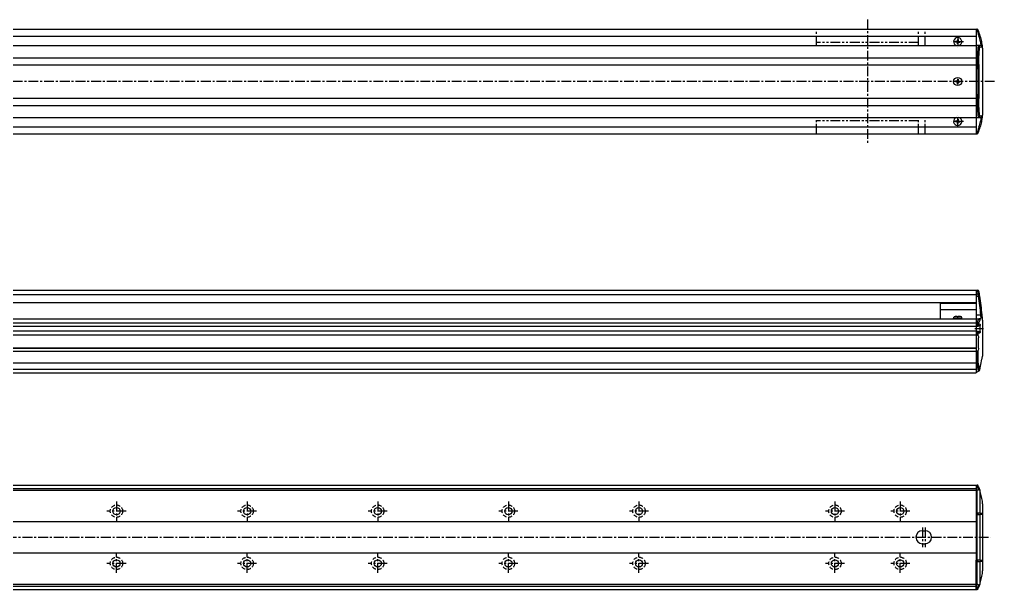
# Model space of a CAD drawing. Extents: x -693 to 800, y 35 to 506.
# Drawn here: x 53 to 800, y 69 to 506 of the extents above; entities that cross this region are included whole.
import ezdxf

# ---------------------------------------------------------------- set-up
doc = ezdxf.new("R2010")
doc.units = 0
for name, pattern in [('CENTER', [12, 7.5, -1.5, 1.5, -1.5]), ('DASHED', [4.5, 3, -1.5]), ('PHANTOM', [15, 7.5, -1.5, 1.5, -1.5, 1.5, -1.5])]:
    doc.linetypes.add(name, pattern=pattern)
doc.layers.get('0').update_dxf_attribs({"linetype": 'CONTINUOUS'})
doc.layers.add('CENTER', color=1, linetype='CENTER')

msp = doc.modelspace()

# ---------------------------------------------------------------- linework, layer by layer
at = {"color": 7, "linetype": 'CONTINUOUS'}
for p, q in [((-504.42, 498.26), (785.58, 498.26)), ((-258.42, 493.06), (785.58, 493.06)), ((785.58, 498.26), (785.58, 418.26)), ((785.58, 498.26), (786.16, 498.26)), ((786.36, 498.26), (786.16, 498.26)), ((787.97, 493.09), (787.82, 493.07)), ((-504.42, 485.76), (785.58, 485.76)), ((-258.42, 485.76), (785.58, 485.76)), ((769.83, 489.01), (769.83, 488.51)), ((770.58, 489.01), (769.83, 489.01)), ((770.58, 488.51), (769.83, 488.51)), ((771.33, 490.51), (771.33, 489.76)), ((771.33, 490.51), (771.83, 490.51)), ((771.33, 487.01), (771.33, 487.77)), ((771.33, 487.01), (771.83, 487.01)), ((771.83, 490.51), (771.83, 489.76)), ((771.83, 487.01), (771.83, 487.77)), ((772.57, 489.01), (773.33, 489.01)), ((772.57, 488.51), (773.33, 488.51)), ((773.33, 489.01), (773.33, 488.51)), ((789.25, 485.76), (785.58, 485.76)), ((788.97, 488.76), (789.18, 488.03)), ((790.16, 487.99), (789.94, 488.98)), ((790.48, 485.88), (790.48, 485.89)), ((788.41, 484.76), (790.24, 484.76)), ((790.58, 483.91), (790.58, 432.61)), ((-504.42, 476.53), (785.58, 476.53)), ((-504.42, 471), (785.58, 471)), ((785.58, 471.01), (786.66, 471.01)), ((786.77, 471.02), (786.66, 471.01)), ((786.76, 476.51), (786.77, 476.51)), ((786.77, 476.51), (786.77, 471.02)), ((787.75, 471.6), (787.75, 476.34)), ((785.58, 468.26), (787.09, 468.26)), ((787.09, 468.26), (787.09, 448.26)), ((788.08, 448.26), (788.08, 468.26)), ((769.83, 458.51), (769.83, 458.01)), ((770.58, 458.51), (769.83, 458.51)), ((770.58, 458.01), (769.83, 458.01)), ((771.33, 460.01), (771.33, 459.26)), ((771.33, 460.01), (771.83, 460.01)), ((771.33, 456.51), (771.33, 457.27)), ((771.33, 456.51), (771.83, 456.51)), ((771.83, 460.01), (771.83, 459.26)), ((771.83, 456.51), (771.83, 457.27)), ((772.57, 458.51), (773.33, 458.51)), ((772.57, 458.01), (773.33, 458.01)), ((773.33, 458.51), (773.33, 458.01)), ((785.58, 448.26), (787.09, 448.26)), ((-504.42, 445.53), (785.58, 445.53)), ((785.58, 445.51), (786.66, 445.51)), ((786.66, 445.51), (786.77, 445.51)), ((786.77, 445.51), (786.77, 440.01)), ((787.75, 440.19), (787.75, 444.92)), ((-504.42, 439.99), (785.58, 439.99)), ((786.77, 440.01), (786.76, 440.01)), ((-502.42, 430.76), (787.58, 430.76)), ((-258.42, 430.76), (785.58, 430.76)), ((769.83, 428.01), (769.83, 427.51)), ((770.58, 428.01), (769.83, 428.01)), ((770.58, 427.51), (769.83, 427.51)), ((771.33, 429.51), (771.33, 428.76)), ((771.33, 429.51), (771.83, 429.51)), ((771.33, 426.01), (771.33, 426.77)), ((771.33, 426.01), (771.83, 426.01)), ((771.83, 429.51), (771.83, 428.76)), ((771.83, 426.01), (771.83, 426.77)), ((772.57, 428.01), (773.33, 428.01)), ((772.57, 427.51), (773.33, 427.51)), ((773.33, 428.01), (773.33, 427.51)), ((785.58, 430.76), (789.25, 430.76)), ((790.24, 431.76), (788.41, 431.76)), ((788.97, 427.76), (789.18, 428.5)), ((789.94, 427.54), (790.16, 428.54)), ((790.48, 430.64), (790.48, 430.65)), ((-504.42, 418.26), (785.58, 418.26)), ((-258.42, 423.46), (785.58, 423.46)), ((785.58, 418.26), (786.16, 418.26)), ((786.16, 418.26), (786.36, 418.26)), ((787.97, 423.44), (787.82, 423.46)), ((-258.42, 298.59), (785.58, 298.59)), ((785.58, 298.59), (785.58, 236.09)), ((785.58, 298.59), (785.58, 289.09)), ((785.58, 298.59), (786.76, 298.59)), ((785.58, 298.59), (785.58, 289.09)), ((786.77, 298.59), (786.76, 298.59)), ((-258.42, 295.23), (785.58, 295.23)), ((785.58, 295.7), (787.27, 295.7)), ((785.58, 293.82), (787.43, 293.82)), ((-258.42, 289.09), (785.58, 289.09)), ((758.08, 289.09), (758.08, 276.59)), ((758.08, 288.62), (785.58, 288.62)), ((-504.42, 276.59), (785.58, 276.59)), ((758.08, 283.63), (785.58, 283.63)), ((768.43, 276.59), (768.54, 277.89)), ((774.73, 276.59), (768.43, 276.59)), ((771.18, 277.89), (768.54, 277.89)), ((771.18, 278.48), (771.18, 277.49)), ((771.98, 277.49), (771.18, 277.49)), ((771.98, 278.48), (771.98, 277.49)), ((774.61, 277.89), (771.98, 277.89)), ((774.73, 276.59), (774.61, 277.89)), ((785.58, 279.59), (789.25, 279.59)), ((785.58, 276.59), (787.82, 276.59)), ((785.58, 276.59), (785.58, 235.09)), ((788.97, 276.59), (787.82, 276.59)), ((787.82, 276.59), (787.97, 276.58)), ((789.18, 276.68), (788.97, 276.59)), ((790.48, 276.91), (790.48, 276.89)), ((-504.42, 273.59), (785.58, 273.59)), ((-504.42, 270.84), (785.58, 270.84)), ((785.58, 273.59), (786.16, 273.59)), ((785.58, 270.99), (787.55, 270.99)), ((786.16, 273.59), (786.36, 273.57)), ((786.36, 273.57), (786.36, 270.99)), ((787.29, 270.99), (787.29, 273.01)), ((788.49, 272.44), (787.55, 272.44)), ((787.55, 272.44), (787.55, 270.99)), ((787.55, 271.44), (788.81, 271.44)), ((788.81, 266.74), (788.81, 271.44)), ((790.58, 275.59), (790.58, 248.09)), ((-504.42, 267.34), (785.58, 267.34)), ((-504.42, 264.32), (785.58, 264.32)), ((785.58, 267.19), (787.55, 267.19)), ((785.58, 264.32), (786.36, 264.32)), ((786.36, 267.19), (786.36, 264.32)), ((787.29, 263.52), (787.29, 267.19)), ((787.43, 254.09), (787.43, 262.09)), ((787.55, 267.19), (787.55, 265.74)), ((787.55, 266.74), (788.81, 266.74)), ((787.55, 265.74), (788.49, 265.74)), ((-504.42, 254.39), (785.58, 254.39)), ((-504.42, 254.09), (785.58, 254.09)), ((-504.42, 251.85), (785.58, 251.85)), ((785.58, 251.85), (786.36, 251.85)), ((786.36, 251.85), (786.36, 242.59)), ((787.29, 242.85), (787.29, 252.65)), ((-504.42, 242.85), (785.58, 242.85)), ((785.58, 242.59), (786.31, 242.59)), ((786.36, 242.59), (786.31, 242.59)), ((-504.42, 238.09), (785.58, 238.09)), ((-504.42, 235.09), (785.58, 235.09)), ((785.58, 236.09), (786.52, 236.09)), ((788.47, 237.62), (788.43, 237.48)), ((-504.42, 149.3), (785.58, 149.3)), ((785.58, 149.3), (785.58, 69.3)), ((785.58, 149.3), (785.58, 126.85)), ((785.58, 149.3), (786.31, 149.3)), ((786.31, 149.3), (786.36, 149.3)), ((-504.42, 146.7), (785.58, 146.7)), ((-504.42, 145.3), (785.58, 145.3)), ((785.58, 145.55), (786.52, 145.55)), ((786.52, 73.05), (786.52, 145.55)), ((788.43, 145.51), (788.47, 145.38)), ((788.47, 145.38), (788.47, 127.8)), ((790.58, 134.95), (790.58, 83.65)), ((786.03, 127.8), (785.58, 127.8)), ((786.03, 127.8), (786.03, 90.8)), ((788.47, 127.8), (787.08, 127.8)), ((787.08, 127.8), (787.08, 126.8)), ((788.47, 127.8), (790.41, 127.8)), ((790.41, 127.8), (790.58, 127.75)), ((-504.42, 121.3), (785.58, 121.3)), ((785.58, 126.85), (786.03, 126.85)), ((787.08, 126.8), (788.47, 126.8)), ((788.47, 126.8), (788.47, 91.8)), ((790.41, 126.8), (788.47, 126.8)), ((790.58, 126.74), (790.41, 126.8)), ((744.58, 114.3), (746.58, 114.3)), ((-504.42, 97.3), (785.58, 97.3)), ((744.58, 104.3), (746.58, 104.3)), ((786.03, 91.76), (785.58, 91.75)), ((785.58, 69.3), (785.58, 91.75)), ((786.03, 90.8), (785.58, 90.8)), ((788.47, 91.8), (787.08, 91.8)), ((787.08, 90.8), (787.08, 91.8)), ((787.08, 90.8), (788.47, 90.8)), ((788.47, 91.8), (790.41, 91.8)), ((788.47, 90.8), (788.47, 73.22)), ((790.41, 90.8), (788.47, 90.8)), ((790.41, 91.8), (790.58, 91.86)), ((790.58, 90.86), (790.41, 90.8)), ((-504.42, 73.3), (785.58, 73.3)), ((-504.42, 71.9), (785.58, 71.9)), ((-504.42, 69.3), (785.58, 69.3)), ((785.58, 73.05), (786.52, 73.05)), ((785.58, 69.3), (786.31, 69.3)), ((786.36, 69.3), (786.31, 69.3)), ((788.47, 73.22), (788.43, 73.09))]:
    msp.add_line(p, q, dxfattribs=at)
at = {"color": 3, "linetype": 'PHANTOM'}
for p, q in [((663.58, 485.76), (663.58, 498.26)), ((741.58, 485.76), (741.58, 498.26)), ((746.58, 485.76), (746.58, 498.26)), ((741.58, 488.26), (663.58, 488.26)), ((663.58, 418.26), (663.58, 430.76)), ((741.58, 428.26), (663.58, 428.26)), ((741.58, 418.26), (741.58, 430.76)), ((746.58, 418.26), (746.58, 430.76))]:
    msp.add_line(p, q, dxfattribs=at)
at = {"color": 7, "linetype": 'CONTINUOUS'}
for points in [[(788.86, 493.09), (788.86, 493.09), (788.85, 493.11), (788.74, 493.17), (788.54, 493.18), (788.28, 493.15), (787.97, 493.09)], [(789.48, 486.57), (789.39, 487.13), (789.18, 488.03)], [(789.48, 429.96), (789.39, 429.4), (789.18, 428.5)], [(788.86, 423.44), (788.86, 423.44), (788.85, 423.42), (788.74, 423.36), (788.54, 423.35), (788.28, 423.38), (787.97, 423.44)], [(787.43, 293.82), (787.39, 294.24), (787.34, 294.87), (787.3, 295.37), (787.27, 295.7)], [(789.18, 276.68), (789.39, 277.07), (789.48, 277.54)], [(788.49, 272.44), (788.5, 272.44), (788.61, 272.37), (788.7, 272.2), (788.76, 271.96), (788.8, 271.66), (788.81, 271.44)], [(787.29, 263.52), (787.37, 263.03), (787.43, 262.09)], [(788.81, 266.74), (788.81, 266.64), (788.78, 266.32), (788.72, 266.03), (788.63, 265.83), (788.52, 265.74), (788.49, 265.74)], [(787.43, 254.09), (787.41, 253.54), (787.29, 252.65)], [(788.47, 237.62), (789.38, 241.71), (790.16, 245.67)], [(788.43, 145.51), (788.38, 145.61), (788.23, 145.74), (787.98, 145.8), (787.58, 145.73)], [(790.16, 139.03), (789.38, 142.3), (788.47, 145.38)], [(788.47, 73.22), (789.38, 76.31), (790.16, 79.58)], [(787.58, 72.88), (787.79, 72.82), (788.1, 72.82), (788.32, 72.92), (788.43, 73.09)]]:
    msp.add_lwpolyline(points, dxfattribs=at)
for points in [[(786.76, 476.51, 0), (786.76, 476.58, 0), (786.77, 476.64, 0), (786.77, 476.7, 0), (786.77, 476.76, 0), (786.78, 476.82, 0), (786.78, 476.89, 0), (786.79, 476.95, 0), (786.79, 477.01, 0), (786.79, 477.07, 0), (786.8, 477.13, 0), (786.8, 477.19, 0), (786.81, 477.26, 0), (786.81, 477.32, 0), (786.82, 477.38, 0), (786.82, 477.44, 0), (786.82, 477.5, 0), (786.83, 477.57, 0), (786.83, 477.63, 0), (786.84, 477.69, 0), (786.84, 477.75, 0), (786.85, 477.81, 0), (786.85, 477.88, 0), (786.85, 477.94, 0), (786.86, 478, 0), (786.86, 478.06, 0), (786.87, 478.12, 0), (786.87, 478.19, 0), (786.87, 478.25, 0), (786.88, 478.31, 0), (786.88, 478.37, 0), (786.89, 478.43, 0), (786.89, 478.5, 0), (786.89, 478.56, 0), (786.9, 478.62, 0), (786.9, 478.68, 0), (786.91, 478.74, 0), (786.91, 478.81, 0), (786.91, 478.87, 0), (786.92, 478.93, 0), (786.92, 478.99, 0), (786.93, 479.05, 0), (786.93, 479.12, 0), (786.93, 479.18, 0), (786.94, 479.24, 0), (786.94, 479.3, 0), (786.95, 479.36, 0), (786.95, 479.42, 0), (786.96, 479.49, 0), (786.96, 479.55, 0), (786.96, 479.61, 0), (786.97, 479.67, 0), (786.97, 479.74, 0), (786.98, 479.8, 0), (786.98, 479.86, 0), (786.98, 479.92, 0), (786.99, 479.98, 0), (786.99, 480.05, 0), (787, 480.11, 0), (787, 480.17, 0), (787, 480.23, 0), (787.01, 480.29, 0), (787.01, 480.36, 0), (787.01, 480.42, 0), (787.02, 480.48, 0), (787.02, 480.54, 0), (787.03, 480.6, 0), (787.03, 480.67, 0), (787.03, 480.73, 0), (787.04, 480.79, 0), (787.04, 480.85, 0), (787.05, 480.91, 0), (787.05, 480.98, 0), (787.05, 481.04, 0), (787.06, 481.1, 0), (787.06, 481.16, 0), (787.07, 481.22, 0), (787.07, 481.29, 0), (787.08, 481.35, 0), (787.08, 481.41, 0), (787.08, 481.47, 0), (787.09, 481.53, 0), (787.09, 481.59, 0), (787.1, 481.66, 0), (787.1, 481.72, 0), (787.1, 481.78, 0), (787.11, 481.84, 0), (787.11, 481.9, 0), (787.11, 481.97, 0), (787.12, 482.03, 0), (787.12, 482.09, 0), (787.13, 482.15, 0), (787.13, 482.21, 0), (787.13, 482.28, 0), (787.14, 482.34, 0), (787.14, 482.4, 0), (787.15, 482.46, 0), (787.15, 482.52, 0), (787.15, 482.59, 0), (787.16, 482.65, 0), (787.16, 482.71, 0), (787.16, 482.77, 0), (787.17, 482.83, 0), (787.17, 482.9, 0), (787.18, 482.96, 0), (787.18, 483.02, 0), (787.18, 483.08, 0), (787.19, 483.14, 0), (787.19, 483.21, 0), (787.2, 483.27, 0), (787.2, 483.33, 0), (787.2, 483.39, 0), (787.21, 483.45, 0), (787.21, 483.52, 0), (787.22, 483.58, 0), (787.22, 483.64, 0), (787.22, 483.7, 0), (787.23, 483.77, 0), (787.23, 483.83, 0), (787.23, 483.89, 0), (787.24, 483.95, 0), (787.24, 484.01, 0), (787.25, 484.08, 0), (787.25, 484.14, 0), (787.25, 484.2, 0), (787.26, 484.26, 0), (787.26, 484.32, 0), (787.27, 484.39, 0), (787.27, 484.45, 0)], [(787.75, 476.34, 0), (787.76, 476.4, 0), (787.76, 476.46, 0), (787.76, 476.52, 0), (787.77, 476.58, 0), (787.77, 476.64, 0), (787.78, 476.7, 0), (787.78, 476.76, 0), (787.78, 476.82, 0), (787.79, 476.88, 0), (787.79, 476.94, 0), (787.8, 477, 0), (787.8, 477.06, 0), (787.8, 477.13, 0), (787.81, 477.19, 0), (787.81, 477.25, 0), (787.82, 477.31, 0), (787.82, 477.37, 0), (787.83, 477.43, 0), (787.83, 477.49, 0), (787.83, 477.55, 0), (787.84, 477.61, 0), (787.84, 477.67, 0), (787.85, 477.73, 0), (787.85, 477.79, 0), (787.85, 477.85, 0), (787.86, 477.91, 0), (787.86, 477.97, 0), (787.87, 478.04, 0), (787.87, 478.1, 0), (787.87, 478.16, 0), (787.88, 478.22, 0), (787.88, 478.28, 0), (787.89, 478.34, 0), (787.89, 478.4, 0), (787.89, 478.46, 0), (787.9, 478.52, 0), (787.9, 478.58, 0), (787.91, 478.64, 0), (787.91, 478.7, 0), (787.91, 478.76, 0), (787.92, 478.82, 0), (787.92, 478.88, 0), (787.93, 478.94, 0), (787.93, 479.01, 0), (787.93, 479.07, 0), (787.94, 479.13, 0), (787.94, 479.19, 0), (787.95, 479.25, 0), (787.95, 479.31, 0), (787.95, 479.37, 0), (787.96, 479.43, 0), (787.96, 479.49, 0), (787.97, 479.55, 0), (787.97, 479.61, 0), (787.97, 479.67, 0), (787.98, 479.73, 0), (787.98, 479.8, 0), (787.99, 479.86, 0), (787.99, 479.92, 0), (787.99, 479.98, 0), (788, 480.04, 0), (788, 480.1, 0), (788, 480.16, 0), (788.01, 480.22, 0), (788.01, 480.28, 0), (788.02, 480.34, 0), (788.02, 480.4, 0), (788.02, 480.46, 0), (788.03, 480.52, 0), (788.03, 480.58, 0), (788.04, 480.64, 0), (788.04, 480.7, 0), (788.04, 480.77, 0), (788.05, 480.83, 0), (788.05, 480.89, 0), (788.06, 480.95, 0), (788.06, 481.01, 0), (788.06, 481.07, 0), (788.07, 481.13, 0), (788.07, 481.19, 0), (788.08, 481.25, 0), (788.08, 481.31, 0), (788.08, 481.37, 0), (788.09, 481.43, 0), (788.09, 481.49, 0), (788.1, 481.55, 0), (788.1, 481.62, 0), (788.1, 481.68, 0), (788.11, 481.74, 0), (788.11, 481.8, 0), (788.11, 481.86, 0), (788.12, 481.92, 0), (788.12, 481.98, 0), (788.13, 482.04, 0), (788.13, 482.1, 0), (788.13, 482.16, 0), (788.14, 482.22, 0), (788.14, 482.28, 0), (788.14, 482.35, 0), (788.15, 482.4, 0), (788.15, 482.47, 0), (788.16, 482.53, 0), (788.16, 482.59, 0), (788.16, 482.65, 0), (788.17, 482.71, 0), (788.17, 482.77, 0), (788.18, 482.83, 0), (788.18, 482.89, 0), (788.18, 482.95, 0), (788.19, 483.01, 0), (788.19, 483.07, 0), (788.19, 483.13, 0), (788.2, 483.19, 0), (788.2, 483.26, 0), (788.21, 483.32, 0), (788.21, 483.38, 0), (788.21, 483.44, 0), (788.22, 483.5, 0), (788.22, 483.56, 0), (788.23, 483.62, 0), (788.23, 483.68, 0), (788.23, 483.74, 0), (788.24, 483.8, 0), (788.24, 483.86, 0), (788.25, 483.92, 0), (788.25, 483.99, 0), (788.25, 484.05, 0), (788.26, 484.11, 0)], [(787.27, 432.08, 0), (787.27, 432.14, 0), (787.26, 432.2, 0), (787.26, 432.27, 0), (787.25, 432.33, 0), (787.25, 432.39, 0), (787.25, 432.45, 0), (787.24, 432.51, 0), (787.24, 432.58, 0), (787.23, 432.64, 0), (787.23, 432.7, 0), (787.23, 432.76, 0), (787.22, 432.82, 0), (787.22, 432.89, 0), (787.22, 432.95, 0), (787.21, 433.01, 0), (787.21, 433.07, 0), (787.2, 433.13, 0), (787.2, 433.2, 0), (787.2, 433.26, 0), (787.19, 433.32, 0), (787.19, 433.38, 0), (787.18, 433.44, 0), (787.18, 433.51, 0), (787.18, 433.57, 0), (787.17, 433.63, 0), (787.17, 433.69, 0), (787.16, 433.76, 0), (787.16, 433.82, 0), (787.16, 433.88, 0), (787.15, 433.94, 0), (787.15, 434, 0), (787.15, 434.07, 0), (787.14, 434.13, 0), (787.14, 434.19, 0), (787.13, 434.25, 0), (787.13, 434.31, 0), (787.13, 434.38, 0), (787.12, 434.44, 0), (787.12, 434.5, 0), (787.11, 434.56, 0), (787.11, 434.62, 0), (787.11, 434.69, 0), (787.1, 434.75, 0), (787.1, 434.81, 0), (787.1, 434.87, 0), (787.09, 434.93, 0), (787.09, 435, 0), (787.08, 435.06, 0), (787.08, 435.12, 0), (787.08, 435.18, 0), (787.07, 435.24, 0), (787.07, 435.31, 0), (787.06, 435.37, 0), (787.06, 435.43, 0), (787.05, 435.49, 0), (787.05, 435.55, 0), (787.05, 435.62, 0), (787.04, 435.68, 0), (787.04, 435.74, 0), (787.03, 435.8, 0), (787.03, 435.86, 0), (787.03, 435.93, 0), (787.02, 435.99, 0), (787.02, 436.05, 0), (787.01, 436.11, 0), (787.01, 436.17, 0), (787.01, 436.24, 0), (787, 436.3, 0), (787, 436.36, 0), (787, 436.42, 0), (786.99, 436.48, 0), (786.99, 436.55, 0), (786.98, 436.61, 0), (786.98, 436.67, 0), (786.98, 436.73, 0), (786.97, 436.79, 0), (786.97, 436.86, 0), (786.96, 436.92, 0), (786.96, 436.98, 0), (786.96, 437.04, 0), (786.95, 437.1, 0), (786.95, 437.17, 0), (786.94, 437.23, 0), (786.94, 437.29, 0), (786.93, 437.35, 0), (786.93, 437.41, 0), (786.93, 437.48, 0), (786.92, 437.54, 0), (786.92, 437.6, 0), (786.91, 437.66, 0), (786.91, 437.72, 0), (786.91, 437.79, 0), (786.9, 437.85, 0), (786.9, 437.91, 0), (786.89, 437.97, 0), (786.89, 438.03, 0), (786.89, 438.1, 0), (786.88, 438.16, 0), (786.88, 438.22, 0), (786.87, 438.28, 0), (786.87, 438.34, 0), (786.87, 438.4, 0), (786.86, 438.47, 0), (786.86, 438.53, 0), (786.85, 438.59, 0), (786.85, 438.65, 0), (786.85, 438.71, 0), (786.84, 438.78, 0), (786.84, 438.84, 0), (786.83, 438.9, 0), (786.83, 438.96, 0), (786.82, 439.02, 0), (786.82, 439.09, 0), (786.82, 439.15, 0), (786.81, 439.21, 0), (786.81, 439.27, 0), (786.8, 439.33, 0), (786.8, 439.39, 0), (786.79, 439.46, 0), (786.79, 439.52, 0), (786.79, 439.58, 0), (786.78, 439.64, 0), (786.78, 439.7, 0), (786.77, 439.77, 0), (786.77, 439.83, 0), (786.77, 439.89, 0), (786.76, 439.95, 0), (786.76, 440.01, 0)], [(788.26, 432.42, 0), (788.25, 432.48, 0), (788.25, 432.54, 0), (788.25, 432.61, 0), (788.24, 432.66, 0), (788.24, 432.73, 0), (788.23, 432.79, 0), (788.23, 432.85, 0), (788.23, 432.91, 0), (788.22, 432.97, 0), (788.22, 433.03, 0), (788.21, 433.09, 0), (788.21, 433.15, 0), (788.21, 433.21, 0), (788.2, 433.27, 0), (788.2, 433.33, 0), (788.19, 433.39, 0), (788.19, 433.45, 0), (788.19, 433.52, 0), (788.18, 433.58, 0), (788.18, 433.64, 0), (788.18, 433.7, 0), (788.17, 433.76, 0), (788.17, 433.82, 0), (788.16, 433.88, 0), (788.16, 433.94, 0), (788.16, 434, 0), (788.15, 434.06, 0), (788.15, 434.12, 0), (788.14, 434.18, 0), (788.14, 434.25, 0), (788.14, 434.31, 0), (788.13, 434.37, 0), (788.13, 434.43, 0), (788.13, 434.49, 0), (788.12, 434.55, 0), (788.12, 434.61, 0), (788.11, 434.67, 0), (788.11, 434.73, 0), (788.11, 434.79, 0), (788.1, 434.85, 0), (788.1, 434.91, 0), (788.1, 434.97, 0), (788.09, 435.03, 0), (788.09, 435.1, 0), (788.08, 435.16, 0), (788.08, 435.22, 0), (788.08, 435.28, 0), (788.07, 435.34, 0), (788.07, 435.4, 0), (788.06, 435.46, 0), (788.06, 435.52, 0), (788.06, 435.58, 0), (788.05, 435.64, 0), (788.05, 435.7, 0), (788.04, 435.76, 0), (788.04, 435.82, 0), (788.04, 435.88, 0), (788.03, 435.94, 0), (788.03, 436, 0), (788.02, 436.07, 0), (788.02, 436.13, 0), (788.02, 436.19, 0), (788.01, 436.25, 0), (788.01, 436.31, 0), (788, 436.37, 0), (788, 436.43, 0), (788, 436.49, 0), (787.99, 436.55, 0), (787.99, 436.61, 0), (787.99, 436.67, 0), (787.98, 436.73, 0), (787.98, 436.79, 0), (787.97, 436.85, 0), (787.97, 436.92, 0), (787.97, 436.98, 0), (787.96, 437.04, 0), (787.96, 437.1, 0), (787.95, 437.16, 0), (787.95, 437.22, 0), (787.95, 437.28, 0), (787.94, 437.34, 0), (787.94, 437.4, 0), (787.93, 437.46, 0), (787.93, 437.52, 0), (787.93, 437.58, 0), (787.92, 437.64, 0), (787.92, 437.7, 0), (787.91, 437.76, 0), (787.91, 437.83, 0), (787.91, 437.89, 0), (787.9, 437.95, 0), (787.9, 438.01, 0), (787.89, 438.07, 0), (787.89, 438.13, 0), (787.89, 438.19, 0), (787.88, 438.25, 0), (787.88, 438.31, 0), (787.87, 438.37, 0), (787.87, 438.43, 0), (787.87, 438.49, 0), (787.86, 438.55, 0), (787.86, 438.61, 0), (787.85, 438.68, 0), (787.85, 438.74, 0), (787.85, 438.8, 0), (787.84, 438.86, 0), (787.84, 438.92, 0), (787.83, 438.98, 0), (787.83, 439.04, 0), (787.83, 439.1, 0), (787.82, 439.16, 0), (787.82, 439.22, 0), (787.81, 439.28, 0), (787.81, 439.34, 0), (787.8, 439.4, 0), (787.8, 439.46, 0), (787.8, 439.52, 0), (787.79, 439.58, 0), (787.79, 439.64, 0), (787.78, 439.71, 0), (787.78, 439.77, 0), (787.78, 439.83, 0), (787.77, 439.89, 0), (787.77, 439.95, 0), (787.76, 440.01, 0), (787.76, 440.07, 0), (787.76, 440.13, 0), (787.75, 440.19, 0)], [(771.18, 278.48, 0), (771.16, 278.48, 0), (771.13, 278.48, 0), (771.11, 278.47, 0), (771.09, 278.47, 0), (771.07, 278.47, 0), (771.05, 278.47, 0), (771.03, 278.47, 0), (771.01, 278.47, 0), (770.99, 278.46, 0), (770.97, 278.46, 0), (770.94, 278.46, 0), (770.92, 278.46, 0), (770.9, 278.46, 0), (770.88, 278.46, 0), (770.86, 278.45, 0), (770.84, 278.45, 0), (770.82, 278.45, 0), (770.8, 278.45, 0), (770.77, 278.45, 0), (770.75, 278.44, 0), (770.73, 278.44, 0), (770.71, 278.44, 0), (770.69, 278.44, 0), (770.67, 278.44, 0), (770.65, 278.43, 0), (770.63, 278.43, 0), (770.61, 278.43, 0), (770.59, 278.43, 0), (770.56, 278.42, 0), (770.54, 278.42, 0), (770.52, 278.42, 0), (770.5, 278.41, 0), (770.48, 278.41, 0), (770.46, 278.41, 0), (770.44, 278.4, 0), (770.42, 278.4, 0), (770.4, 278.4, 0), (770.38, 278.4, 0), (770.35, 278.39, 0), (770.33, 278.39, 0), (770.31, 278.39, 0), (770.29, 278.38, 0), (770.27, 278.38, 0), (770.25, 278.38, 0), (770.23, 278.37, 0), (770.21, 278.37, 0), (770.19, 278.37, 0), (770.17, 278.36, 0), (770.14, 278.36, 0), (770.12, 278.35, 0), (770.1, 278.35, 0), (770.08, 278.35, 0), (770.06, 278.34, 0), (770.04, 278.34, 0), (770.02, 278.33, 0), (770, 278.33, 0), (769.98, 278.32, 0), (769.96, 278.32, 0), (769.94, 278.32, 0), (769.92, 278.31, 0), (769.9, 278.31, 0), (769.88, 278.3, 0), (769.85, 278.3, 0), (769.83, 278.29, 0), (769.81, 278.29, 0), (769.79, 278.29, 0), (769.77, 278.28, 0), (769.75, 278.27, 0), (769.73, 278.27, 0), (769.71, 278.26, 0), (769.69, 278.26, 0), (769.67, 278.25, 0), (769.65, 278.25, 0), (769.63, 278.25, 0), (769.61, 278.24, 0), (769.59, 278.24, 0), (769.57, 278.23, 0), (769.54, 278.22, 0), (769.52, 278.22, 0), (769.5, 278.21, 0), (769.48, 278.21, 0), (769.46, 278.2, 0), (769.44, 278.2, 0), (769.42, 278.19, 0), (769.4, 278.19, 0), (769.38, 278.18, 0), (769.36, 278.17, 0), (769.34, 278.17, 0), (769.32, 278.16, 0), (769.3, 278.15, 0), (769.28, 278.15, 0), (769.26, 278.14, 0), (769.24, 278.14, 0), (769.22, 278.13, 0), (769.2, 278.12, 0), (769.18, 278.12, 0), (769.16, 278.11, 0), (769.14, 278.11, 0), (769.12, 278.1, 0), (769.1, 278.09, 0), (769.08, 278.09, 0), (769.06, 278.08, 0), (769.04, 278.07, 0), (769.02, 278.06, 0), (769, 278.06, 0), (768.98, 278.05, 0), (768.96, 278.05, 0), (768.94, 278.04, 0), (768.92, 278.03, 0), (768.9, 278.02, 0), (768.88, 278.02, 0), (768.86, 278.01, 0), (768.84, 278, 0), (768.82, 278, 0), (768.8, 277.99, 0), (768.78, 277.98, 0), (768.76, 277.97, 0), (768.74, 277.96, 0), (768.72, 277.96, 0), (768.7, 277.95, 0), (768.68, 277.94, 0), (768.66, 277.93, 0), (768.64, 277.93, 0), (768.62, 277.92, 0), (768.6, 277.91, 0), (768.58, 277.9, 0), (768.56, 277.89, 0), (768.54, 277.89, 0)], [(774.61, 277.89, 0), (774.59, 277.89, 0), (774.57, 277.9, 0), (774.55, 277.91, 0), (774.53, 277.92, 0), (774.51, 277.93, 0), (774.5, 277.93, 0), (774.48, 277.94, 0), (774.46, 277.95, 0), (774.44, 277.96, 0), (774.42, 277.96, 0), (774.4, 277.97, 0), (774.38, 277.98, 0), (774.36, 277.99, 0), (774.34, 278, 0), (774.32, 278, 0), (774.3, 278.01, 0), (774.28, 278.02, 0), (774.26, 278.02, 0), (774.24, 278.03, 0), (774.22, 278.04, 0), (774.2, 278.05, 0), (774.18, 278.05, 0), (774.16, 278.06, 0), (774.14, 278.06, 0), (774.12, 278.07, 0), (774.1, 278.08, 0), (774.08, 278.09, 0), (774.06, 278.09, 0), (774.04, 278.1, 0), (774.02, 278.11, 0), (774, 278.11, 0), (773.98, 278.12, 0), (773.95, 278.12, 0), (773.93, 278.13, 0), (773.91, 278.14, 0), (773.89, 278.14, 0), (773.87, 278.15, 0), (773.85, 278.15, 0), (773.83, 278.16, 0), (773.81, 278.17, 0), (773.79, 278.17, 0), (773.77, 278.18, 0), (773.75, 278.19, 0), (773.73, 278.19, 0), (773.71, 278.2, 0), (773.69, 278.2, 0), (773.67, 278.21, 0), (773.65, 278.21, 0), (773.63, 278.22, 0), (773.61, 278.22, 0), (773.59, 278.23, 0), (773.57, 278.24, 0), (773.55, 278.24, 0), (773.53, 278.25, 0), (773.51, 278.25, 0), (773.49, 278.25, 0), (773.47, 278.26, 0), (773.44, 278.26, 0), (773.42, 278.27, 0), (773.4, 278.27, 0), (773.38, 278.28, 0), (773.36, 278.29, 0), (773.34, 278.29, 0), (773.32, 278.29, 0), (773.3, 278.3, 0), (773.28, 278.3, 0), (773.26, 278.31, 0), (773.24, 278.31, 0), (773.22, 278.32, 0), (773.2, 278.32, 0), (773.17, 278.32, 0), (773.15, 278.33, 0), (773.13, 278.33, 0), (773.11, 278.34, 0), (773.09, 278.34, 0), (773.07, 278.35, 0), (773.05, 278.35, 0), (773.03, 278.35, 0), (773.01, 278.36, 0), (772.99, 278.36, 0), (772.97, 278.37, 0), (772.95, 278.37, 0), (772.92, 278.37, 0), (772.9, 278.38, 0), (772.88, 278.38, 0), (772.86, 278.38, 0), (772.84, 278.39, 0), (772.82, 278.39, 0), (772.8, 278.39, 0), (772.78, 278.4, 0), (772.76, 278.4, 0), (772.74, 278.4, 0), (772.72, 278.4, 0), (772.69, 278.41, 0), (772.67, 278.41, 0), (772.65, 278.41, 0), (772.63, 278.42, 0), (772.61, 278.42, 0), (772.59, 278.42, 0), (772.57, 278.43, 0), (772.55, 278.43, 0), (772.53, 278.43, 0), (772.5, 278.43, 0), (772.48, 278.44, 0), (772.46, 278.44, 0), (772.44, 278.44, 0), (772.42, 278.44, 0), (772.4, 278.44, 0), (772.38, 278.45, 0), (772.36, 278.45, 0), (772.34, 278.45, 0), (772.32, 278.45, 0), (772.29, 278.45, 0), (772.27, 278.46, 0), (772.25, 278.46, 0), (772.23, 278.46, 0), (772.21, 278.46, 0), (772.19, 278.46, 0), (772.17, 278.46, 0), (772.15, 278.47, 0), (772.12, 278.47, 0), (772.1, 278.47, 0), (772.08, 278.47, 0), (772.06, 278.47, 0), (772.04, 278.47, 0), (772.02, 278.48, 0), (772, 278.48, 0), (771.98, 278.48, 0)], [(786.16, 273.59, 0), (786.18, 273.61, 0), (786.19, 273.63, 0), (786.21, 273.66, 0), (786.23, 273.68, 0), (786.24, 273.7, 0), (786.26, 273.73, 0), (786.27, 273.75, 0), (786.29, 273.77, 0), (786.3, 273.79, 0), (786.32, 273.82, 0), (786.34, 273.84, 0), (786.35, 273.86, 0), (786.37, 273.89, 0), (786.38, 273.91, 0), (786.4, 273.93, 0), (786.41, 273.95, 0), (786.43, 273.98, 0), (786.44, 274, 0), (786.46, 274.02, 0), (786.48, 274.05, 0), (786.49, 274.07, 0), (786.51, 274.09, 0), (786.52, 274.12, 0), (786.54, 274.14, 0), (786.55, 274.16, 0), (786.57, 274.19, 0), (786.58, 274.21, 0), (786.6, 274.23, 0), (786.61, 274.26, 0), (786.63, 274.28, 0), (786.64, 274.3, 0), (786.66, 274.32, 0), (786.67, 274.35, 0), (786.69, 274.37, 0), (786.7, 274.39, 0), (786.72, 274.42, 0), (786.73, 274.44, 0), (786.75, 274.46, 0), (786.76, 274.49, 0), (786.78, 274.51, 0), (786.79, 274.53, 0), (786.81, 274.56, 0), (786.82, 274.58, 0), (786.84, 274.6, 0), (786.85, 274.63, 0), (786.87, 274.65, 0), (786.88, 274.67, 0), (786.89, 274.7, 0), (786.91, 274.72, 0), (786.92, 274.74, 0), (786.94, 274.77, 0), (786.95, 274.79, 0), (786.97, 274.81, 0), (786.98, 274.84, 0), (787, 274.86, 0), (787.01, 274.88, 0), (787.02, 274.91, 0), (787.04, 274.93, 0), (787.05, 274.95, 0), (787.07, 274.98, 0), (787.08, 275, 0), (787.1, 275.02, 0), (787.11, 275.05, 0), (787.12, 275.07, 0), (787.14, 275.09, 0), (787.15, 275.12, 0), (787.17, 275.14, 0), (787.18, 275.16, 0), (787.19, 275.19, 0), (787.21, 275.21, 0), (787.22, 275.23, 0), (787.24, 275.26, 0), (787.25, 275.28, 0), (787.26, 275.3, 0), (787.28, 275.33, 0), (787.29, 275.35, 0), (787.3, 275.37, 0), (787.32, 275.4, 0), (787.33, 275.42, 0), (787.35, 275.44, 0), (787.36, 275.47, 0), (787.37, 275.49, 0), (787.39, 275.51, 0), (787.4, 275.54, 0), (787.41, 275.56, 0), (787.43, 275.58, 0), (787.44, 275.61, 0), (787.46, 275.63, 0), (787.47, 275.65, 0), (787.48, 275.68, 0), (787.5, 275.7, 0), (787.51, 275.73, 0), (787.52, 275.75, 0), (787.53, 275.77, 0), (787.55, 275.8, 0), (787.56, 275.82, 0), (787.57, 275.84, 0), (787.59, 275.87, 0), (787.6, 275.89, 0), (787.61, 275.91, 0), (787.63, 275.94, 0), (787.64, 275.96, 0), (787.65, 275.99, 0), (787.66, 276.01, 0), (787.68, 276.03, 0), (787.69, 276.06, 0), (787.7, 276.08, 0), (787.72, 276.1, 0), (787.73, 276.13, 0), (787.74, 276.15, 0), (787.75, 276.17, 0), (787.77, 276.2, 0), (787.78, 276.22, 0), (787.79, 276.25, 0), (787.81, 276.27, 0), (787.82, 276.29, 0), (787.83, 276.32, 0), (787.84, 276.34, 0), (787.86, 276.36, 0), (787.87, 276.39, 0), (787.88, 276.41, 0), (787.89, 276.43, 0), (787.91, 276.46, 0), (787.92, 276.48, 0), (787.93, 276.5, 0), (787.94, 276.53, 0), (787.96, 276.55, 0), (787.97, 276.58, 0)], [(787.29, 273.01, 0), (787.3, 273.03, 0), (787.32, 273.05, 0), (787.33, 273.07, 0), (787.35, 273.09, 0), (787.36, 273.11, 0), (787.37, 273.13, 0), (787.39, 273.15, 0), (787.4, 273.17, 0), (787.41, 273.19, 0), (787.43, 273.21, 0), (787.44, 273.23, 0), (787.45, 273.25, 0), (787.47, 273.27, 0), (787.48, 273.29, 0), (787.49, 273.31, 0), (787.51, 273.33, 0), (787.52, 273.35, 0), (787.53, 273.37, 0), (787.55, 273.39, 0), (787.56, 273.41, 0), (787.57, 273.43, 0), (787.59, 273.45, 0), (787.6, 273.47, 0), (787.61, 273.49, 0), (787.63, 273.51, 0), (787.64, 273.53, 0), (787.65, 273.55, 0), (787.66, 273.57, 0), (787.68, 273.59, 0), (787.69, 273.61, 0), (787.7, 273.63, 0), (787.72, 273.65, 0), (787.73, 273.67, 0), (787.74, 273.69, 0), (787.76, 273.71, 0), (787.77, 273.73, 0), (787.78, 273.75, 0), (787.79, 273.77, 0), (787.81, 273.79, 0), (787.82, 273.81, 0), (787.83, 273.83, 0), (787.85, 273.85, 0), (787.86, 273.87, 0), (787.87, 273.89, 0), (787.88, 273.91, 0), (787.9, 273.93, 0), (787.91, 273.95, 0), (787.92, 273.97, 0), (787.93, 273.99, 0), (787.95, 274.01, 0), (787.96, 274.03, 0), (787.97, 274.05, 0), (787.99, 274.07, 0), (788, 274.09, 0), (788.01, 274.11, 0), (788.02, 274.13, 0), (788.03, 274.15, 0), (788.05, 274.17, 0), (788.06, 274.19, 0), (788.07, 274.21, 0), (788.08, 274.23, 0), (788.1, 274.25, 0), (788.11, 274.27, 0), (788.12, 274.29, 0), (788.13, 274.31, 0), (788.14, 274.33, 0), (788.16, 274.35, 0), (788.17, 274.37, 0), (788.18, 274.39, 0), (788.19, 274.41, 0), (788.21, 274.43, 0), (788.22, 274.45, 0), (788.23, 274.47, 0), (788.24, 274.49, 0), (788.25, 274.51, 0), (788.27, 274.53, 0), (788.28, 274.55, 0), (788.29, 274.57, 0), (788.3, 274.59, 0), (788.31, 274.61, 0), (788.33, 274.63, 0), (788.34, 274.65, 0), (788.35, 274.67, 0), (788.36, 274.69, 0), (788.37, 274.71, 0), (788.38, 274.73, 0), (788.4, 274.75, 0), (788.41, 274.77, 0), (788.42, 274.79, 0), (788.43, 274.81, 0), (788.44, 274.83, 0), (788.46, 274.86, 0), (788.47, 274.88, 0), (788.48, 274.89, 0), (788.49, 274.92, 0), (788.5, 274.94, 0), (788.51, 274.96, 0), (788.52, 274.98, 0), (788.54, 275, 0), (788.55, 275.02, 0), (788.56, 275.04, 0), (788.57, 275.06, 0), (788.58, 275.08, 0), (788.59, 275.1, 0), (788.61, 275.12, 0), (788.62, 275.14, 0), (788.63, 275.16, 0), (788.64, 275.18, 0), (788.65, 275.2, 0), (788.66, 275.22, 0), (788.67, 275.24, 0), (788.68, 275.26, 0), (788.69, 275.28, 0), (788.71, 275.3, 0), (788.72, 275.32, 0), (788.73, 275.34, 0), (788.74, 275.36, 0), (788.75, 275.38, 0), (788.76, 275.4, 0), (788.77, 275.42, 0), (788.78, 275.44, 0), (788.79, 275.46, 0), (788.81, 275.49, 0), (788.82, 275.5, 0), (788.83, 275.53, 0), (788.84, 275.55, 0), (788.85, 275.57, 0), (788.86, 275.59, 0)], [(787.59, 236.39, 0), (787.58, 236.44, 0), (787.57, 236.49, 0), (787.56, 236.54, 0), (787.55, 236.59, 0), (787.54, 236.64, 0), (787.53, 236.69, 0), (787.52, 236.74, 0), (787.51, 236.78, 0), (787.5, 236.83, 0), (787.49, 236.88, 0), (787.48, 236.93, 0), (787.48, 236.98, 0), (787.47, 237.03, 0), (787.46, 237.08, 0), (787.45, 237.13, 0), (787.44, 237.18, 0), (787.43, 237.22, 0), (787.42, 237.27, 0), (787.41, 237.32, 0), (787.4, 237.37, 0), (787.39, 237.42, 0), (787.38, 237.47, 0), (787.37, 237.52, 0), (787.36, 237.56, 0), (787.35, 237.61, 0), (787.34, 237.66, 0), (787.33, 237.71, 0), (787.33, 237.76, 0), (787.32, 237.81, 0), (787.31, 237.86, 0), (787.3, 237.91, 0), (787.29, 237.96, 0), (787.28, 238, 0), (787.27, 238.05, 0), (787.26, 238.1, 0), (787.25, 238.15, 0), (787.24, 238.2, 0), (787.23, 238.25, 0), (787.22, 238.29, 0), (787.21, 238.34, 0), (787.2, 238.39, 0), (787.19, 238.44, 0), (787.18, 238.49, 0), (787.17, 238.54, 0), (787.16, 238.59, 0), (787.15, 238.64, 0), (787.14, 238.68, 0), (787.13, 238.73, 0), (787.12, 238.78, 0), (787.11, 238.83, 0), (787.1, 238.88, 0), (787.09, 238.93, 0), (787.08, 238.97, 0), (787.07, 239.02, 0), (787.06, 239.07, 0), (787.05, 239.12, 0), (787.04, 239.17, 0), (787.03, 239.22, 0), (787.02, 239.27, 0), (787.01, 239.31, 0), (787, 239.36, 0), (786.99, 239.41, 0), (786.98, 239.46, 0), (786.97, 239.51, 0), (786.96, 239.56, 0), (786.95, 239.6, 0), (786.94, 239.65, 0), (786.93, 239.7, 0), (786.92, 239.75, 0), (786.91, 239.8, 0), (786.9, 239.85, 0), (786.89, 239.9, 0), (786.88, 239.94, 0), (786.87, 239.99, 0), (786.86, 240.04, 0), (786.85, 240.09, 0), (786.84, 240.14, 0), (786.83, 240.19, 0), (786.82, 240.23, 0), (786.81, 240.28, 0), (786.8, 240.33, 0), (786.79, 240.38, 0), (786.78, 240.43, 0), (786.77, 240.47, 0), (786.76, 240.52, 0), (786.75, 240.57, 0), (786.74, 240.62, 0), (786.73, 240.67, 0), (786.72, 240.72, 0), (786.71, 240.76, 0), (786.7, 240.81, 0), (786.69, 240.86, 0), (786.68, 240.91, 0), (786.67, 240.96, 0), (786.66, 241, 0), (786.65, 241.05, 0), (786.64, 241.1, 0), (786.63, 241.15, 0), (786.62, 241.2, 0), (786.61, 241.24, 0), (786.6, 241.29, 0), (786.59, 241.34, 0), (786.57, 241.39, 0), (786.56, 241.44, 0), (786.55, 241.49, 0), (786.54, 241.53, 0), (786.53, 241.58, 0), (786.52, 241.63, 0), (786.51, 241.68, 0), (786.5, 241.72, 0), (786.49, 241.77, 0), (786.48, 241.82, 0), (786.47, 241.87, 0), (786.46, 241.92, 0), (786.45, 241.97, 0), (786.44, 242.01, 0), (786.42, 242.06, 0), (786.41, 242.11, 0), (786.4, 242.16, 0), (786.39, 242.2, 0), (786.38, 242.25, 0), (786.37, 242.3, 0), (786.36, 242.35, 0), (786.35, 242.4, 0), (786.34, 242.44, 0), (786.33, 242.49, 0), (786.32, 242.54, 0), (786.31, 242.59, 0)], [(788.42, 237.48, 0), (788.42, 237.52, 0), (788.41, 237.56, 0), (788.4, 237.6, 0), (788.39, 237.65, 0), (788.38, 237.69, 0), (788.38, 237.73, 0), (788.37, 237.77, 0), (788.36, 237.82, 0), (788.35, 237.86, 0), (788.34, 237.9, 0), (788.34, 237.94, 0), (788.33, 237.99, 0), (788.32, 238.03, 0), (788.31, 238.07, 0), (788.3, 238.11, 0), (788.29, 238.16, 0), (788.28, 238.2, 0), (788.28, 238.24, 0), (788.27, 238.28, 0), (788.26, 238.32, 0), (788.25, 238.37, 0), (788.24, 238.41, 0), (788.23, 238.45, 0), (788.23, 238.49, 0), (788.22, 238.54, 0), (788.21, 238.58, 0), (788.2, 238.62, 0), (788.19, 238.66, 0), (788.18, 238.71, 0), (788.17, 238.75, 0), (788.17, 238.79, 0), (788.16, 238.83, 0), (788.15, 238.87, 0), (788.14, 238.92, 0), (788.13, 238.96, 0), (788.12, 239, 0), (788.11, 239.04, 0), (788.11, 239.09, 0), (788.1, 239.13, 0), (788.09, 239.17, 0), (788.08, 239.21, 0), (788.07, 239.25, 0), (788.06, 239.3, 0), (788.05, 239.34, 0), (788.05, 239.38, 0), (788.04, 239.42, 0), (788.03, 239.46, 0), (788.02, 239.51, 0), (788.01, 239.55, 0), (788, 239.59, 0), (787.99, 239.63, 0), (787.99, 239.68, 0), (787.98, 239.72, 0), (787.97, 239.76, 0), (787.96, 239.8, 0), (787.95, 239.84, 0), (787.94, 239.88, 0), (787.93, 239.93, 0), (787.92, 239.97, 0), (787.91, 240.01, 0), (787.91, 240.05, 0), (787.9, 240.1, 0), (787.89, 240.14, 0), (787.88, 240.18, 0), (787.87, 240.22, 0), (787.86, 240.26, 0), (787.85, 240.31, 0), (787.84, 240.35, 0), (787.84, 240.39, 0), (787.83, 240.43, 0), (787.82, 240.47, 0), (787.81, 240.52, 0), (787.8, 240.56, 0), (787.79, 240.6, 0), (787.78, 240.64, 0), (787.77, 240.68, 0), (787.76, 240.72, 0), (787.75, 240.77, 0), (787.75, 240.81, 0), (787.74, 240.85, 0), (787.73, 240.89, 0), (787.72, 240.94, 0), (787.71, 240.98, 0), (787.7, 241.02, 0), (787.69, 241.06, 0), (787.68, 241.1, 0), (787.67, 241.14, 0), (787.66, 241.19, 0), (787.65, 241.23, 0), (787.65, 241.27, 0), (787.64, 241.31, 0), (787.63, 241.35, 0), (787.62, 241.4, 0), (787.61, 241.44, 0), (787.6, 241.48, 0), (787.59, 241.52, 0), (787.58, 241.56, 0), (787.57, 241.6, 0), (787.56, 241.65, 0), (787.55, 241.69, 0), (787.54, 241.73, 0), (787.53, 241.77, 0), (787.53, 241.81, 0), (787.52, 241.85, 0), (787.51, 241.9, 0), (787.5, 241.94, 0), (787.49, 241.98, 0), (787.48, 242.02, 0), (787.47, 242.06, 0), (787.46, 242.1, 0), (787.45, 242.15, 0), (787.44, 242.19, 0), (787.43, 242.23, 0), (787.42, 242.27, 0), (787.41, 242.31, 0), (787.4, 242.35, 0), (787.39, 242.4, 0), (787.38, 242.44, 0), (787.38, 242.48, 0), (787.37, 242.52, 0), (787.36, 242.56, 0), (787.35, 242.6, 0), (787.34, 242.65, 0), (787.33, 242.69, 0), (787.32, 242.73, 0), (787.31, 242.77, 0), (787.3, 242.81, 0), (787.29, 242.85, 0)], [(786.52, 145.55, 0), (786.53, 145.55, 0), (786.54, 145.55, 0), (786.55, 145.55, 0), (786.55, 145.55, 0), (786.56, 145.55, 0), (786.57, 145.55, 0), (786.58, 145.55, 0), (786.59, 145.55, 0), (786.6, 145.55, 0), (786.61, 145.55, 0), (786.62, 145.55, 0), (786.63, 145.55, 0), (786.63, 145.55, 0), (786.64, 145.55, 0), (786.65, 145.55, 0), (786.66, 145.55, 0), (786.67, 145.55, 0), (786.68, 145.55, 0), (786.69, 145.55, 0), (786.7, 145.55, 0), (786.7, 145.55, 0), (786.71, 145.55, 0), (786.72, 145.55, 0), (786.73, 145.56, 0), (786.74, 145.56, 0), (786.75, 145.56, 0), (786.76, 145.56, 0), (786.76, 145.56, 0), (786.77, 145.56, 0), (786.78, 145.56, 0), (786.79, 145.56, 0), (786.8, 145.56, 0), (786.81, 145.56, 0), (786.82, 145.56, 0), (786.83, 145.56, 0), (786.84, 145.56, 0), (786.84, 145.56, 0), (786.85, 145.56, 0), (786.86, 145.56, 0), (786.87, 145.57, 0), (786.88, 145.57, 0), (786.89, 145.57, 0), (786.89, 145.57, 0), (786.9, 145.57, 0), (786.91, 145.57, 0), (786.92, 145.57, 0), (786.93, 145.57, 0), (786.94, 145.57, 0), (786.95, 145.57, 0), (786.96, 145.58, 0), (786.96, 145.58, 0), (786.97, 145.58, 0), (786.98, 145.58, 0), (786.99, 145.58, 0), (787, 145.58, 0), (787.01, 145.58, 0), (787.01, 145.58, 0), (787.02, 145.59, 0), (787.03, 145.59, 0), (787.04, 145.59, 0), (787.05, 145.59, 0), (787.06, 145.59, 0), (787.07, 145.59, 0), (787.07, 145.59, 0), (787.08, 145.59, 0), (787.09, 145.6, 0), (787.1, 145.6, 0), (787.11, 145.6, 0), (787.12, 145.6, 0), (787.12, 145.6, 0), (787.13, 145.6, 0), (787.14, 145.6, 0), (787.15, 145.61, 0), (787.16, 145.61, 0), (787.17, 145.61, 0), (787.17, 145.61, 0), (787.18, 145.61, 0), (787.19, 145.62, 0), (787.2, 145.62, 0), (787.21, 145.62, 0), (787.22, 145.62, 0), (787.22, 145.62, 0), (787.23, 145.62, 0), (787.24, 145.63, 0), (787.25, 145.63, 0), (787.26, 145.63, 0), (787.26, 145.63, 0), (787.27, 145.63, 0), (787.28, 145.63, 0), (787.29, 145.64, 0), (787.3, 145.64, 0), (787.3, 145.64, 0), (787.31, 145.64, 0), (787.32, 145.65, 0), (787.33, 145.65, 0), (787.34, 145.65, 0), (787.35, 145.65, 0), (787.35, 145.65, 0), (787.36, 145.66, 0), (787.37, 145.66, 0), (787.38, 145.66, 0), (787.38, 145.66, 0), (787.39, 145.66, 0), (787.4, 145.67, 0), (787.41, 145.67, 0), (787.42, 145.67, 0), (787.42, 145.67, 0), (787.43, 145.68, 0), (787.44, 145.68, 0), (787.45, 145.68, 0), (787.46, 145.68, 0), (787.46, 145.69, 0), (787.47, 145.69, 0), (787.48, 145.69, 0), (787.49, 145.69, 0), (787.49, 145.69, 0), (787.5, 145.7, 0), (787.51, 145.7, 0), (787.52, 145.7, 0), (787.52, 145.7, 0), (787.53, 145.71, 0), (787.54, 145.71, 0), (787.55, 145.71, 0), (787.55, 145.72, 0), (787.56, 145.72, 0), (787.57, 145.72, 0), (787.58, 145.72, 0), (787.59, 145.72, 0)], [(787.59, 72.88, 0), (787.58, 72.88, 0), (787.57, 72.88, 0), (787.56, 72.88, 0), (787.55, 72.89, 0), (787.55, 72.89, 0), (787.54, 72.89, 0), (787.53, 72.9, 0), (787.52, 72.9, 0), (787.52, 72.9, 0), (787.51, 72.9, 0), (787.5, 72.91, 0), (787.49, 72.91, 0), (787.49, 72.91, 0), (787.48, 72.91, 0), (787.47, 72.91, 0), (787.46, 72.92, 0), (787.46, 72.92, 0), (787.45, 72.92, 0), (787.44, 72.92, 0), (787.43, 72.93, 0), (787.42, 72.93, 0), (787.42, 72.93, 0), (787.41, 72.93, 0), (787.4, 72.94, 0), (787.39, 72.94, 0), (787.38, 72.94, 0), (787.38, 72.94, 0), (787.37, 72.94, 0), (787.36, 72.95, 0), (787.35, 72.95, 0), (787.35, 72.95, 0), (787.34, 72.95, 0), (787.33, 72.95, 0), (787.32, 72.96, 0), (787.31, 72.96, 0), (787.3, 72.96, 0), (787.3, 72.96, 0), (787.29, 72.97, 0), (787.28, 72.97, 0), (787.27, 72.97, 0), (787.26, 72.97, 0), (787.26, 72.97, 0), (787.25, 72.97, 0), (787.24, 72.98, 0), (787.23, 72.98, 0), (787.22, 72.98, 0), (787.22, 72.98, 0), (787.21, 72.98, 0), (787.2, 72.99, 0), (787.19, 72.99, 0), (787.18, 72.99, 0), (787.17, 72.99, 0), (787.17, 72.99, 0), (787.16, 72.99, 0), (787.15, 73, 0), (787.14, 73, 0), (787.13, 73, 0), (787.12, 73, 0), (787.12, 73, 0), (787.11, 73, 0), (787.1, 73, 0), (787.09, 73.01, 0), (787.08, 73.01, 0), (787.07, 73.01, 0), (787.07, 73.01, 0), (787.06, 73.01, 0), (787.05, 73.01, 0), (787.04, 73.01, 0), (787.03, 73.02, 0), (787.02, 73.02, 0), (787.01, 73.02, 0), (787.01, 73.02, 0), (787, 73.02, 0), (786.99, 73.02, 0), (786.98, 73.02, 0), (786.97, 73.02, 0), (786.96, 73.03, 0), (786.96, 73.03, 0), (786.95, 73.03, 0), (786.94, 73.03, 0), (786.93, 73.03, 0), (786.92, 73.03, 0), (786.91, 73.03, 0), (786.9, 73.03, 0), (786.89, 73.03, 0), (786.89, 73.03, 0), (786.88, 73.04, 0), (786.87, 73.04, 0), (786.86, 73.04, 0), (786.85, 73.04, 0), (786.84, 73.04, 0), (786.84, 73.04, 0), (786.83, 73.04, 0), (786.82, 73.04, 0), (786.81, 73.04, 0), (786.8, 73.04, 0), (786.79, 73.04, 0), (786.78, 73.04, 0), (786.77, 73.04, 0), (786.76, 73.05, 0), (786.76, 73.05, 0), (786.75, 73.05, 0), (786.74, 73.05, 0), (786.73, 73.05, 0), (786.72, 73.05, 0), (786.71, 73.05, 0), (786.7, 73.05, 0), (786.7, 73.05, 0), (786.69, 73.05, 0), (786.68, 73.05, 0), (786.67, 73.05, 0), (786.66, 73.05, 0), (786.65, 73.05, 0), (786.64, 73.05, 0), (786.63, 73.05, 0), (786.63, 73.05, 0), (786.62, 73.05, 0), (786.61, 73.05, 0), (786.6, 73.05, 0), (786.59, 73.05, 0), (786.58, 73.05, 0), (786.57, 73.05, 0), (786.56, 73.05, 0), (786.55, 73.05, 0), (786.55, 73.05, 0), (786.54, 73.05, 0), (786.53, 73.05, 0), (786.52, 73.05, 0)]]:
    msp.add_polyline3d(points, dxfattribs=at)
for centre, radius in [((771.58, 458.26), 3.15), ((127.58, 129.3), 2.75), ((227.58, 129.3), 2.75), ((327.58, 129.3), 2.75), ((427.58, 129.3), 2.75), ((527.58, 129.3), 2.75), ((677.58, 129.3), 2.75), ((727.58, 129.3), 2.75), ((127.58, 89.3), 2.75), ((227.58, 89.3), 2.75), ((327.58, 89.3), 2.75), ((427.58, 89.3), 2.75), ((527.58, 89.3), 2.75), ((677.58, 89.3), 2.75), ((727.58, 89.3), 2.75)]:
    msp.add_circle(centre, radius, dxfattribs=at)
at = {"color": 3, "linetype": 'DASHED'}
for centre in [(127.58, 129.3), (227.58, 129.3), (327.58, 129.3), (427.58, 129.3), (527.58, 129.3), (677.58, 129.3), (727.58, 129.3), (127.58, 89.3), (227.58, 89.3), (327.58, 89.3), (427.58, 89.3), (527.58, 89.3), (677.58, 89.3), (727.58, 89.3)]:
    msp.add_circle(centre, 4.75, dxfattribs=at)
at = {"color": 7, "linetype": 'CONTINUOUS'}
for centre, radius, start, end in [((731.42, 476.26), 59, 16.56597, 21.89343), ((786.36, 497.26), 1, 21.37108, 90), ((731.42, 475.76), 60, 16.78278, 21.37108), ((731.42, 475.76), 59, 12.72894, 17.05476), ((731.42, 475.76), 60, 12.72894, 16.78278), ((771.58, 488.76), 3.15, 287.7528, 252.2472), ((770.58, 489.76), 0.748, 269.99996, 0), ((770.58, 487.77), 0.748, 0.00003, 90.00006), ((772.57, 489.76), 0.748, 179.99998, 270.00002), ((772.57, 487.77), 0.748, 90.00001, 180.00005), ((791.25, 484.64), 3.98, 163.61121, 182.76383), ((787.42, 484.77), 0.993, 359.61857, 89.61342), ((787.88, 486.59), 1.6, 328.87242, 359.13398), ((789.25, 484.77), 0.998, 359.88082, 89.88032), ((770.58, 483.91), 20, 5.67781, 11.75718), ((788.03, 485.81), 2.45, 334.63077, 1.55751), ((770.58, 483.91), 20, 0, 5.63916), ((789.34, 484.19), 1.09, 148.4536, 184.54107), ((780.81, 468.68), 6.3, 356.229, 21.77364), ((786.78, 472.12), 1.1, 269.52124, 331.92893), ((774.98, 468.67), 13.1, 358.20376, 12.92438), ((770.58, 459.26), 0.748, 269.99996, 0), ((770.58, 457.27), 0.748, 0.00003, 90.00006), ((772.57, 459.26), 0.748, 179.99998, 270.00002), ((772.57, 457.27), 0.748, 90.00001, 180.00005), ((780.91, 447.83), 6.19, 338.01187, 3.98549), ((774.34, 447.92), 13.75, 347.42327, 1.44859), ((786.78, 444.4), 1.1, 28.07107, 90.47876), ((771.58, 427.76), 3.15, 107.7528, 72.2472), ((770.58, 428.76), 0.748, 269.99996, 0), ((770.58, 426.77), 0.748, 0.00003, 90.00006), ((772.57, 428.76), 0.748, 179.99998, 270.00002), ((772.57, 426.77), 0.748, 90.00001, 180.00005), ((790.42, 431.79), 3.17, 174.72944, 198.89552), ((787.42, 431.76), 0.993, 270.38658, 0.38143), ((731.42, 440.76), 59, 342.94524, 347.27106), ((789.14, 432.29), 0.898, 171.36519, 215.64015), ((731.42, 440.76), 60, 343.21722, 347.27106), ((789.25, 431.76), 0.998, 270.11968, 0.11918), ((787.88, 429.94), 1.6, 0.86602, 31.12758), ((770.58, 432.61), 20, 348.24282, 354.32219), ((788.37, 430.79), 2.12, 356.28426, 27.52745), ((770.58, 432.61), 20, 354.36084, 0), ((731.42, 440.26), 59, 338.10657, 343.43403), ((786.36, 419.26), 1, 270, 338.62892), ((731.42, 440.76), 60, 338.62892, 343.21722), ((591.08, 262.39), 199, 9.63471, 10.47913), ((786.77, 297.59), 1, 10.46147, 90), ((787.32, 294.74), 0.959, 11.14735, 92.70404), ((591.08, 261.45), 199, 5.22816, 9.3604), ((591.08, 261.45), 200, 9.63471, 10.46147), ((591.08, 261.45), 200, 9.3604, 9.63471), ((591.08, 261.45), 200, 5.22816, 9.3604), ((787.78, 275.51), 1.08, 4.07077, 80.08202), ((677.23, 265.92), 112.85, 5.91191, 6.95625), ((591.08, 261.45), 200, 4.42733, 5.22816), ((591.08, 261.45), 200, 4.05227, 4.42733), ((786.15, 272.16), 1.42, 36.78392, 81.52427), ((786.38, 263.4), 0.923, 7.45849, 90.99882), ((786.38, 252.77), 0.92, 268.83479, 352.7079), ((642.58, 272.5), 150, 349.69497, 350.63321), ((786.36, 244.37), 1.78, 270.08272, 301.71327), ((786.52, 238.09), 2, 270, 302.14676), ((786.52, 238.09), 2, 302.14676, 342.25517), ((731.42, 127.67), 59, 17.82265, 21.51086), ((786.36, 148.3), 1, 21.37108, 90), ((731.42, 126.8), 60, 18.16682, 21.37108), ((770.58, 134.95), 20, 0, 11.75718), ((744.58, 109.3), 5, 90, 270), ((746.58, 109.3), 5, 270, 90), ((770.58, 83.65), 20, 348.24282, 0), ((731.42, 90.93), 59, 338.48914, 342.17735), ((786.36, 70.3), 1, 270, 338.62892), ((731.42, 91.8), 60, 338.62892, 341.83318)]:
    msp.add_arc(centre, radius, start, end, dxfattribs=at)
msp.add_point((771.58, 276.59), dxfattribs=at)
msp.add_point((771.58, 276.59), dxfattribs=at)
at = {"layer": 'CENTER', "color": 1, "linetype": 'CENTER'}
for p, q in [((702.58, 505.76), (702.58, 410.76)), ((771.58, 493.3), (771.58, 484.22)), ((776.12, 488.76), (767.04, 488.76)), ((799.74, 458.26), (-541.84, 458.26)), ((776.12, 427.76), (767.04, 427.76)), ((771.58, 423.22), (771.58, 432.3)), ((784.57, 269.09), (791.35, 269.09)), ((127.58, 136.59), (127.58, 122.01)), ((227.58, 136.59), (227.58, 122.01)), ((327.58, 136.59), (327.58, 122.01)), ((427.58, 136.59), (427.58, 122.01)), ((527.58, 136.59), (527.58, 122.01)), ((677.58, 136.59), (677.58, 122.01)), ((727.58, 136.59), (727.58, 122.01)), ((134.87, 129.3), (120.29, 129.3)), ((234.87, 129.3), (220.29, 129.3)), ((334.87, 129.3), (320.29, 129.3)), ((434.87, 129.3), (420.29, 129.3)), ((534.87, 129.3), (520.29, 129.3)), ((684.87, 129.3), (670.29, 129.3)), ((734.87, 129.3), (720.29, 129.3)), ((744.58, 116.84), (744.58, 101.76)), ((746.58, 116.84), (746.58, 101.76)), ((-544.34, 109.3), (796.8, 109.3)), ((127.58, 82.01), (127.58, 96.59)), ((227.58, 82.01), (227.58, 96.59)), ((327.58, 82.01), (327.58, 96.59)), ((427.58, 82.01), (427.58, 96.59)), ((527.58, 82.01), (527.58, 96.59)), ((677.58, 82.01), (677.58, 96.59)), ((727.58, 82.01), (727.58, 96.59)), ((134.87, 89.3), (120.29, 89.3)), ((234.87, 89.3), (220.29, 89.3)), ((334.87, 89.3), (320.29, 89.3)), ((434.87, 89.3), (420.29, 89.3)), ((534.87, 89.3), (520.29, 89.3)), ((684.87, 89.3), (670.29, 89.3)), ((734.87, 89.3), (720.29, 89.3))]:
    msp.add_line(p, q, dxfattribs=at)

doc.saveas('drawing.dxf')
